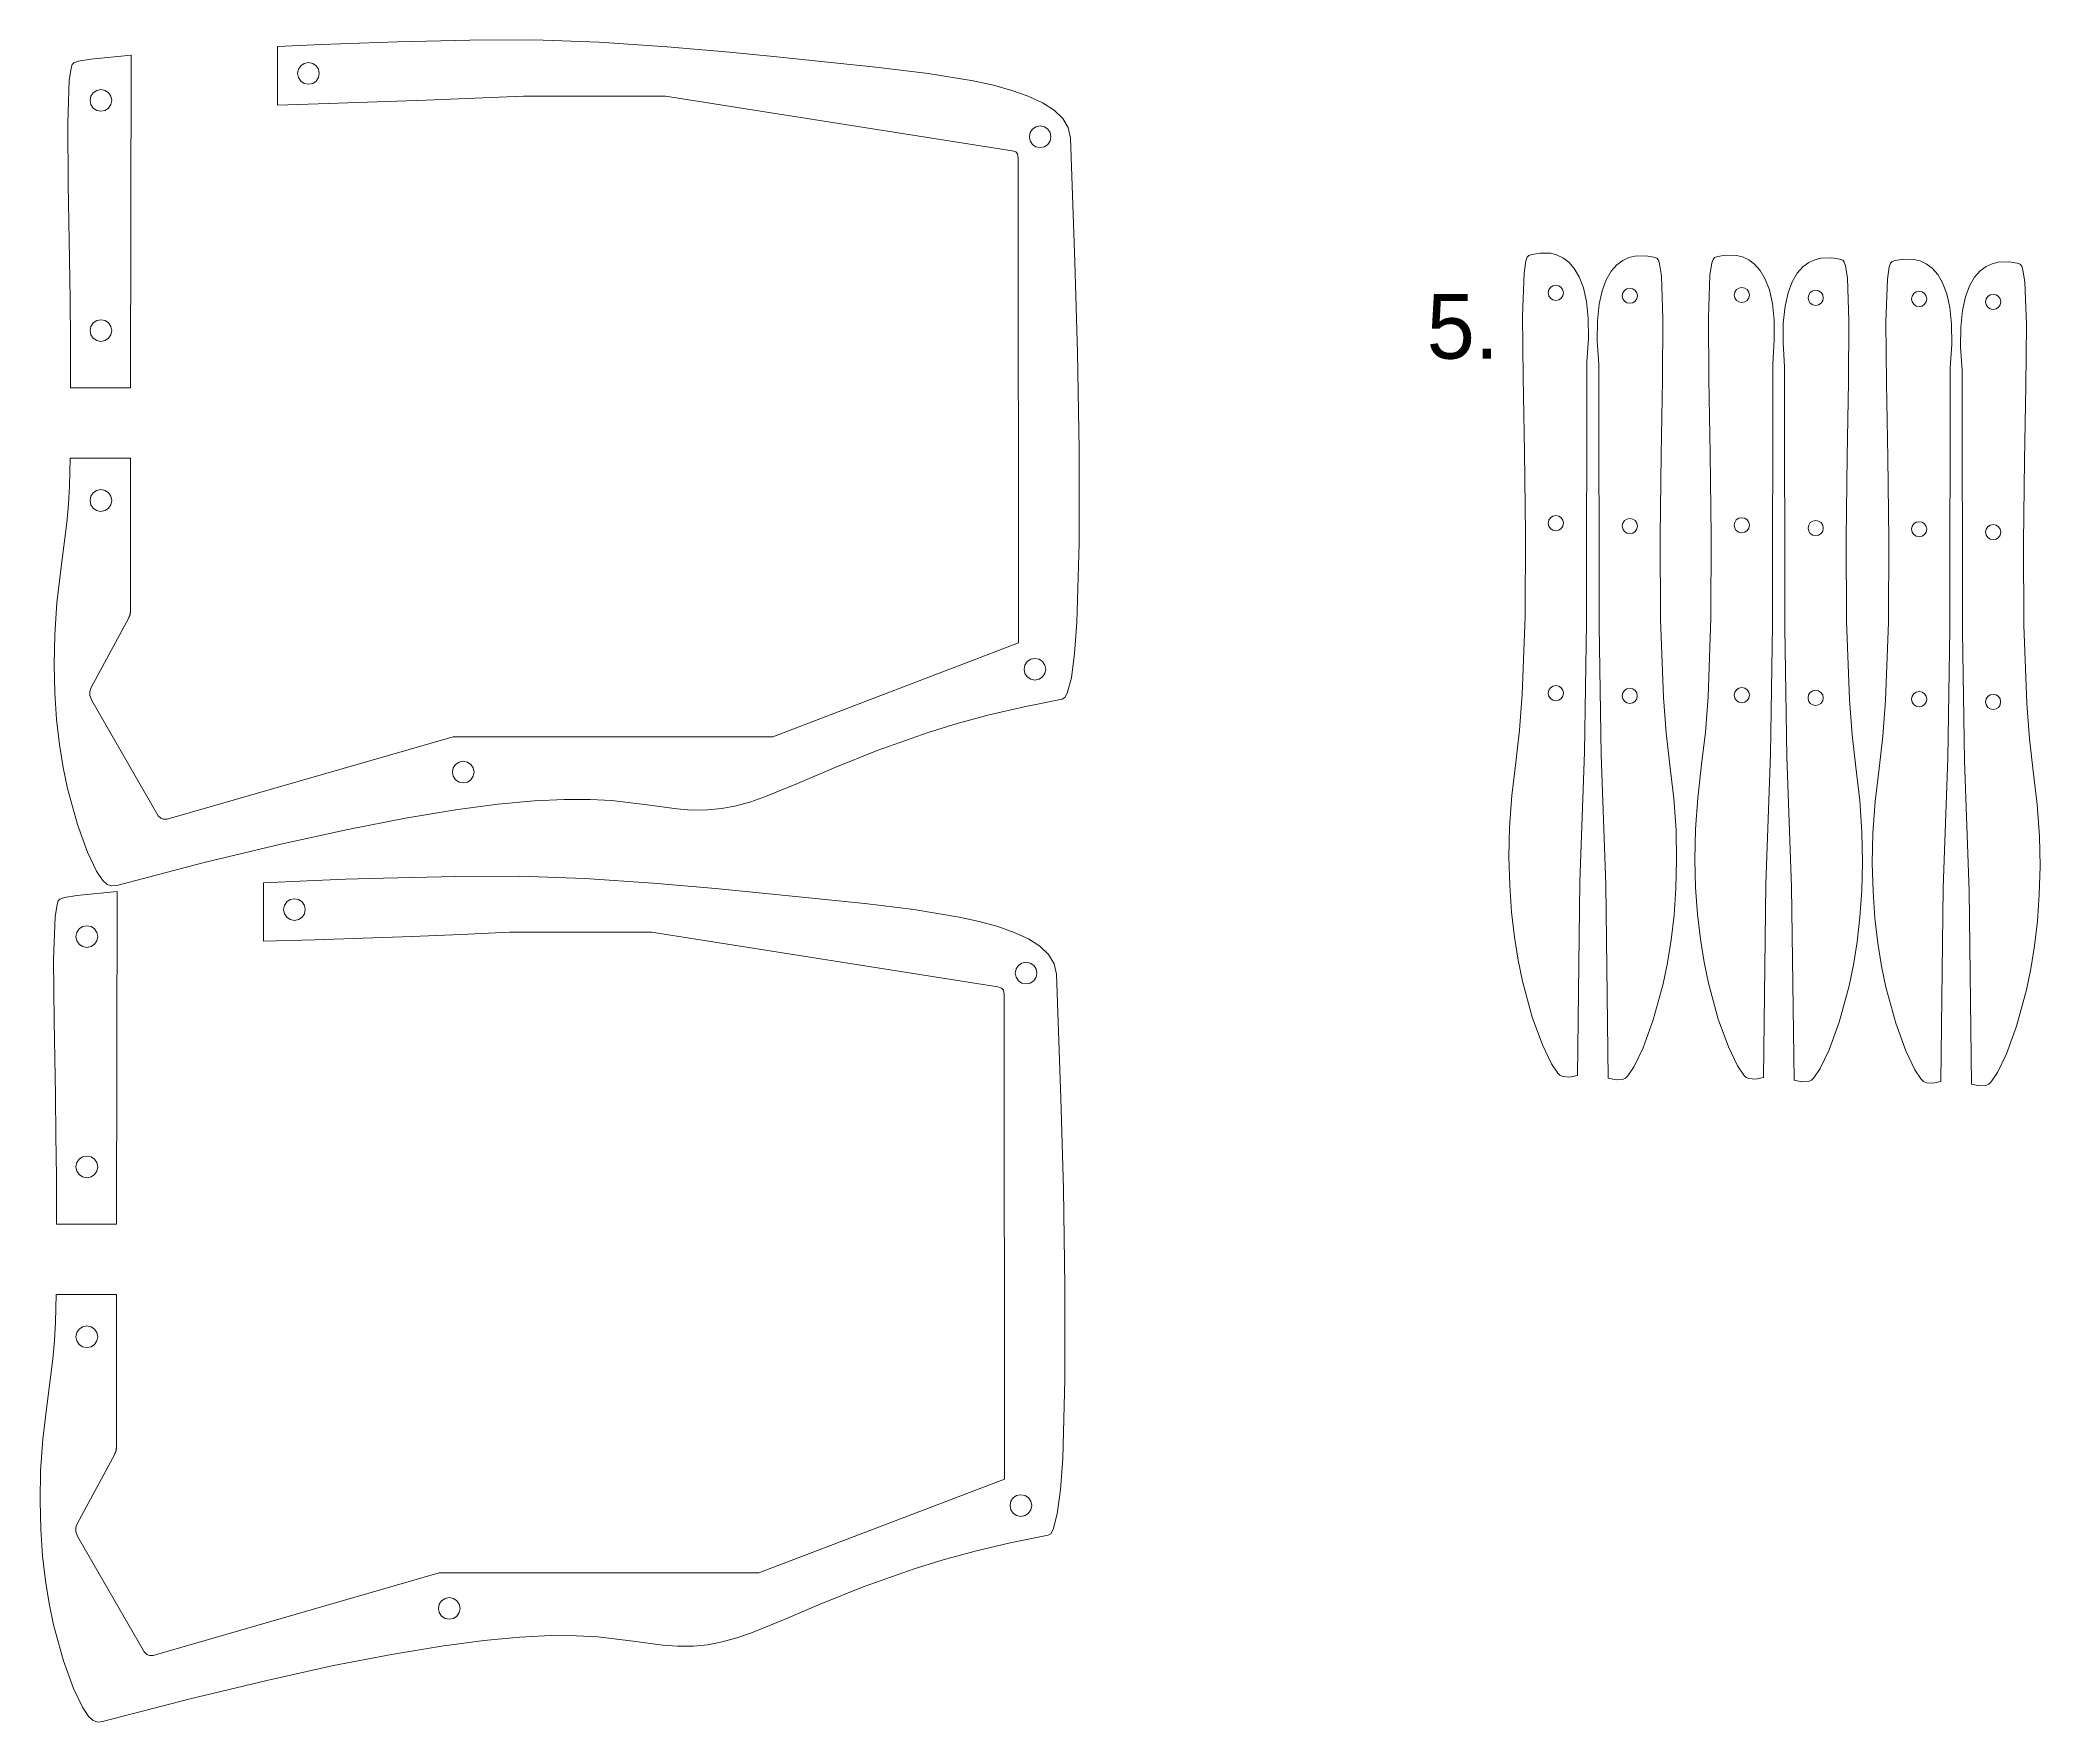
# Model space of a CAD drawing. Extents: x -219 to 329, y -29 to 491.
# Drawn here: x -25.1 to 283.9, y -28.9 to 231 of the extents above; entities that cross this region are included whole.
import ezdxf

# ---------------------------------------------------------------- set-up
doc = ezdxf.new("R2010")
doc.units = 0
doc.header["$MEASUREMENT"] = 0
doc.layers.get('0').update_dxf_attribs({"lineweight": 25, "true_color": 0xffffff})
doc.layers.add('Layer 1', color=7, linetype='BYLAYER', lineweight=5, true_color=0xffffff)
doc.styles.add('textstyle1', font='')
doc.styles.get('textstyle1').set_extended_font_data('Lexend Medium')

msp = doc.modelspace()

# ---------------------------------------------------------------- linework, layer by layer
at = {"layer": 'Layer 1'}
for p, q in [((-17.21, 228.04), (-11.01, 228.68)), ((-11.01, 228.68), (-11.1, 177.25)), ((11.61, 220.96), (11.63, 230.01)), ((11.63, 230.01), (18.39, 230.33)), ((18.39, 230.33), (24.29, 230.55)), ((18.39, 230.33), (18.39, 230.33)), ((24.29, 230.55), (30.14, 230.74)), ((30.14, 230.74), (41.35, 230.98)), ((41.35, 230.98), (51.2, 231.02)), ((51.2, 231.02), (61.29, 230.67)), ((61.29, 230.67), (71.83, 229.95)), ((71.83, 229.95), (81.44, 229.12)), ((81.44, 229.12), (88.74, 228.39)), ((-20.57, 224.74), (-20.28, 226.65)), ((-20.28, 226.65), (-20.09, 227.21)), ((-20.09, 227.21), (-19.85, 227.48)), ((-19.85, 227.48), (-19.11, 227.74)), ((-19.11, 227.74), (-17.21, 228.04)), ((14.72, 225.86), (14.85, 226.51)), ((14.85, 225.21), (14.72, 225.86)), ((14.72, 225.86), (14.72, 225.86)), ((14.85, 226.51), (15.21, 227.04)), ((15.21, 227.04), (15.75, 227.4)), ((15.75, 227.4), (16.4, 227.53)), ((16.4, 227.53), (17.05, 227.4)), ((17.05, 227.4), (17.58, 227.04)), ((17.58, 227.04), (17.94, 226.51)), ((17.94, 226.51), (18.07, 225.86)), ((18.07, 225.86), (17.94, 225.21)), ((88.74, 228.39), (104.53, 226.79)), ((104.53, 226.79), (112.12, 225.86)), ((112.12, 225.86), (119.08, 224.71)), ((-20.8, 218.17), (-20.57, 224.74)), ((-17.21, 222.33), (-16.85, 222.87)), ((-16.85, 222.87), (-16.32, 223.23)), ((-16.32, 223.23), (-15.67, 223.36)), ((-15.67, 223.36), (-15.02, 223.23)), ((-15.02, 223.23), (-14.49, 222.87)), ((-14.49, 222.87), (-14.13, 222.33)), ((15.21, 224.68), (14.85, 225.21)), ((15.75, 224.32), (15.21, 224.68)), ((16.4, 224.19), (15.75, 224.32)), ((17.05, 224.32), (16.4, 224.19)), ((17.58, 224.68), (17.05, 224.32)), ((17.94, 225.21), (17.58, 224.68)), ((119.08, 224.71), (122.22, 224.02)), ((122.22, 224.02), (125.08, 223.23)), ((125.08, 223.23), (127.62, 222.34)), ((-17.34, 221.68), (-17.21, 222.33)), ((-17.21, 221.03), (-17.34, 221.68)), ((-17.34, 221.68), (-17.34, 221.68)), ((-16.85, 220.5), (-17.21, 221.03)), ((-16.32, 220.14), (-16.85, 220.5)), ((-15.67, 220.01), (-16.32, 220.14)), ((-15.02, 220.14), (-15.67, 220.01)), ((-14.49, 220.5), (-15.02, 220.14)), ((-14.13, 221.03), (-14.49, 220.5)), ((-14.13, 222.33), (-14, 221.68)), ((-14, 221.68), (-14.13, 221.03)), ((19.49, 221.21), (11.61, 220.96)), ((27.03, 221.45), (19.49, 221.21)), ((34.57, 221.71), (27.03, 221.45)), ((42.11, 222.01), (34.57, 221.71)), ((49.63, 222.35), (42.11, 222.01)), ((71.58, 222.35), (49.63, 222.35)), ((125.11, 213.91), (71.58, 222.35)), ((127.62, 222.34), (129.81, 221.33)), ((129.81, 221.33), (131.59, 220.19)), ((131.59, 220.19), (132.94, 218.91)), ((-20.73, 208.67), (-20.8, 218.17)), ((127.78, 216.06), (127.91, 216.71)), ((127.91, 216.71), (128.27, 217.24)), ((128.27, 217.24), (128.8, 217.6)), ((128.8, 217.6), (129.45, 217.73)), ((129.45, 217.73), (130.1, 217.6)), ((130.1, 217.6), (130.63, 217.24)), ((130.63, 217.24), (130.99, 216.71)), ((130.99, 216.71), (131.12, 216.06)), ((132.94, 218.91), (133.8, 217.47)), ((133.8, 217.47), (134.14, 215.87)), ((125.68, 213.71), (125.11, 213.91)), ((125.96, 213.43), (125.68, 213.71)), ((126.07, 212.77), (125.96, 213.43)), ((127.91, 215.41), (127.78, 216.06)), ((127.78, 216.06), (127.78, 216.06)), ((128.27, 214.87), (127.91, 215.41)), ((128.8, 214.51), (128.27, 214.87)), ((129.45, 214.38), (128.8, 214.51)), ((130.1, 214.51), (129.45, 214.38)), ((130.63, 214.87), (130.1, 214.51)), ((130.99, 215.41), (130.63, 214.87)), ((131.12, 216.06), (130.99, 215.41)), ((134.14, 215.87), (134.83, 196.73)), ((126.1, 137.85), (126.07, 212.77)), ((-20.53, 197.16), (-20.73, 208.67)), ((205.41, 197.87), (204.94, 197.72)), ((206.63, 198.1), (205.41, 197.87)), ((208.32, 198.05), (206.63, 198.1)), ((209.25, 197.81), (208.32, 198.05)), ((210.2, 197.37), (209.25, 197.81)), ((235.35, 197.78), (234.13, 197.56)), ((237.04, 197.74), (235.35, 197.78)), ((-20.44, 190.93), (-20.53, 197.16)), ((134.83, 196.73), (135.21, 182.67)), ((204.22, 194.97), (203.98, 188.4)), ((204.51, 196.88), (204.22, 194.97)), ((204.7, 197.44), (204.51, 196.88)), ((204.94, 197.72), (204.7, 197.44)), ((211.12, 196.69), (210.2, 197.37)), ((211.98, 195.71), (211.12, 196.69)), ((212.75, 194.4), (211.98, 195.71)), ((216.92, 193.97), (217.69, 195.28)), ((217.69, 195.28), (218.55, 196.26)), ((218.55, 196.26), (219.47, 196.94)), ((219.47, 196.94), (220.41, 197.39)), ((220.41, 197.39), (221.35, 197.62)), ((221.35, 197.62), (223.04, 197.67)), ((223.04, 197.67), (224.26, 197.44)), ((224.26, 197.44), (224.73, 197.29)), ((224.73, 197.29), (224.97, 197.01)), ((224.97, 197.01), (225.16, 196.45)), ((225.16, 196.45), (225.45, 194.55)), ((233.23, 196.56), (232.94, 194.66)), ((233.43, 197.12), (233.23, 196.56)), ((233.66, 197.4), (233.43, 197.12)), ((234.13, 197.56), (233.66, 197.4)), ((237.98, 197.5), (237.04, 197.74)), ((238.92, 197.06), (237.98, 197.5)), ((239.84, 196.37), (238.92, 197.06)), ((240.71, 195.39), (239.84, 196.37)), ((241.47, 194.08), (240.71, 195.39)), ((245.64, 193.66), (246.41, 194.97)), ((246.41, 194.97), (247.27, 195.94)), ((247.27, 195.94), (248.19, 196.63)), ((248.19, 196.63), (249.14, 197.07)), ((249.14, 197.07), (250.07, 197.31)), ((250.07, 197.31), (251.76, 197.36)), ((251.76, 197.36), (252.99, 197.13)), ((252.99, 197.13), (253.46, 196.97)), ((253.46, 196.97), (253.69, 196.7)), ((253.69, 196.7), (253.89, 196.14)), ((253.89, 196.14), (254.17, 194.23)), ((260.65, 195.95), (260.36, 194.04)), ((260.84, 196.51), (260.65, 195.95)), ((261.08, 196.78), (260.84, 196.51)), ((261.55, 196.94), (261.08, 196.78)), ((262.77, 197.17), (261.55, 196.94)), ((264.46, 197.12), (262.77, 197.17)), ((265.39, 196.88), (264.46, 197.12)), ((266.34, 196.44), (265.39, 196.88)), ((267.26, 195.75), (266.34, 196.44)), ((268.12, 194.78), (267.26, 195.75)), ((268.89, 193.47), (268.12, 194.78)), ((273.83, 194.35), (274.69, 195.33)), ((274.69, 195.33), (275.61, 196.01)), ((275.61, 196.01), (276.55, 196.45)), ((276.55, 196.45), (277.49, 196.69)), ((277.49, 196.69), (279.18, 196.74)), ((279.18, 196.74), (280.4, 196.51)), ((280.4, 196.51), (280.87, 196.36)), ((280.87, 196.36), (281.11, 196.08)), ((281.11, 196.08), (281.3, 195.52)), ((281.3, 195.52), (281.59, 193.61)), ((207.95, 191.93), (208.04, 192.39)), ((208.04, 191.47), (207.95, 191.93)), ((208.04, 192.39), (208.3, 192.76)), ((208.3, 192.76), (208.67, 193.01)), ((208.67, 193.01), (209.13, 193.1)), ((209.13, 193.1), (209.58, 193.01)), ((209.58, 193.01), (209.96, 192.76)), ((209.96, 192.76), (210.21, 192.38)), ((210.21, 192.38), (210.3, 191.93)), ((210.3, 191.93), (210.21, 191.47)), ((210.3, 191.93), (210.3, 191.93)), ((213.38, 192.71), (212.75, 194.4)), ((213.86, 190.6), (213.38, 192.71)), ((215.81, 190.17), (216.28, 192.28)), ((216.28, 192.28), (216.92, 193.97)), ((219.46, 191.96), (219.37, 191.5)), ((219.71, 192.33), (219.46, 191.96)), ((220.09, 192.58), (219.71, 192.33)), ((220.54, 192.67), (220.09, 192.58)), ((221, 192.58), (220.54, 192.67)), ((221.37, 192.33), (221, 192.58)), ((221.62, 191.96), (221.37, 192.33)), ((221.72, 191.5), (221.62, 191.96)), ((225.45, 194.55), (225.68, 187.97)), ((232.94, 194.66), (232.71, 188.08)), ((236.68, 191.61), (236.77, 192.07)), ((236.77, 191.16), (236.68, 191.61)), ((236.77, 192.07), (237.02, 192.44)), ((237.02, 192.44), (237.39, 192.69)), ((237.39, 192.69), (237.85, 192.79)), ((237.85, 192.79), (238.31, 192.69)), ((238.31, 192.69), (238.68, 192.44)), ((238.68, 192.44), (238.93, 192.07)), ((238.93, 192.07), (239.02, 191.61)), ((239.02, 191.61), (238.93, 191.16)), ((239.02, 191.61), (239.02, 191.61)), ((242.11, 192.4), (241.47, 194.08)), ((242.58, 190.29), (242.11, 192.4)), ((244.54, 189.86), (245.01, 191.97)), ((245.01, 191.97), (245.64, 193.66)), ((248.19, 191.64), (248.09, 191.18)), ((248.44, 192.01), (248.19, 191.64)), ((248.81, 192.27), (248.44, 192.01)), ((249.27, 192.36), (248.81, 192.27)), ((249.72, 192.27), (249.27, 192.36)), ((250.1, 192.01), (249.72, 192.27)), ((250.35, 191.64), (250.1, 192.01)), ((250.44, 191.18), (250.35, 191.64)), ((254.17, 194.23), (254.41, 187.66)), ((260.36, 194.04), (260.12, 187.47)), ((264.18, 191.45), (264.44, 191.83)), ((264.44, 191.83), (264.81, 192.08)), ((264.81, 192.08), (265.27, 192.17)), ((265.27, 192.17), (265.72, 192.08)), ((265.72, 192.08), (266.1, 191.83)), ((266.1, 191.83), (266.35, 191.45)), ((269.52, 191.78), (268.89, 193.47)), ((270, 189.67), (269.52, 191.78)), ((272.42, 191.35), (273.06, 193.04)), ((273.06, 193.04), (273.83, 194.35)), ((276.23, 191.65), (275.85, 191.4)), ((276.68, 191.74), (276.23, 191.65)), ((277.14, 191.65), (276.68, 191.74)), ((277.51, 191.4), (277.14, 191.65)), ((281.59, 193.61), (281.82, 187.04)), ((-20.37, 184.54), (-20.44, 190.93)), ((208.3, 191.1), (208.04, 191.47)), ((208.67, 190.85), (208.3, 191.1)), ((209.13, 190.75), (208.67, 190.85)), ((209.58, 190.85), (209.13, 190.75)), ((209.96, 191.1), (209.58, 190.85)), ((210.21, 191.47), (209.96, 191.1)), ((214.13, 188.03), (213.86, 190.6)), ((215.54, 187.6), (215.81, 190.17)), ((219.37, 191.5), (219.46, 191.04)), ((219.37, 191.5), (219.37, 191.5)), ((219.46, 191.04), (219.71, 190.67)), ((219.71, 190.67), (220.09, 190.42)), ((220.09, 190.42), (220.54, 190.33)), ((220.54, 190.33), (221, 190.42)), ((221, 190.42), (221.37, 190.67)), ((221.37, 190.67), (221.62, 191.04)), ((221.62, 191.04), (221.72, 191.5)), ((237.02, 190.78), (236.77, 191.16)), ((237.39, 190.53), (237.02, 190.78)), ((237.85, 190.44), (237.39, 190.53)), ((238.31, 190.53), (237.85, 190.44)), ((238.68, 190.78), (238.31, 190.53)), ((238.93, 191.16), (238.68, 190.78)), ((242.85, 187.71), (242.58, 190.29)), ((244.27, 187.28), (244.54, 189.86)), ((248.09, 191.18), (248.19, 190.73)), ((248.09, 191.18), (248.09, 191.18)), ((248.19, 190.73), (248.44, 190.35)), ((248.44, 190.35), (248.81, 190.1)), ((248.81, 190.1), (249.27, 190.01)), ((249.27, 190.01), (249.72, 190.1)), ((249.72, 190.1), (250.1, 190.35)), ((250.1, 190.35), (250.35, 190.73)), ((250.35, 190.73), (250.44, 191.18)), ((264.09, 191), (264.18, 191.45)), ((264.18, 190.54), (264.09, 191)), ((264.44, 190.17), (264.18, 190.54)), ((264.81, 189.91), (264.44, 190.17)), ((265.27, 189.82), (264.81, 189.91)), ((265.72, 189.91), (265.27, 189.82)), ((266.1, 190.17), (265.72, 189.91)), ((266.35, 190.54), (266.1, 190.17)), ((266.35, 191.45), (266.44, 191)), ((266.44, 191), (266.35, 190.54)), ((266.44, 191), (266.44, 191)), ((270.27, 187.09), (270, 189.67)), ((271.68, 186.66), (271.95, 189.24)), ((271.95, 189.24), (272.42, 191.35)), ((275.6, 191.02), (275.51, 190.57)), ((275.51, 190.57), (275.6, 190.11)), ((275.51, 190.57), (275.51, 190.57)), ((275.85, 191.4), (275.6, 191.02)), ((275.6, 190.11), (275.85, 189.74)), ((275.85, 189.74), (276.23, 189.49)), ((276.23, 189.49), (276.68, 189.39)), ((276.68, 189.39), (277.14, 189.49)), ((277.14, 189.49), (277.51, 189.74)), ((277.76, 191.02), (277.51, 191.4)), ((277.51, 189.74), (277.76, 190.11)), ((277.86, 190.57), (277.76, 191.02)), ((277.76, 190.11), (277.86, 190.57)), ((-17.34, 186.11), (-17.21, 186.76)), ((-17.21, 185.46), (-17.34, 186.11)), ((-17.34, 186.11), (-17.34, 186.11)), ((-17.21, 186.76), (-16.85, 187.29)), ((-16.85, 184.92), (-17.21, 185.46)), ((-16.85, 187.29), (-16.32, 187.65)), ((-16.32, 187.65), (-15.67, 187.78)), ((-15.67, 187.78), (-15.02, 187.65)), ((-15.02, 187.65), (-14.49, 187.29)), ((-14.49, 187.29), (-14.13, 186.76)), ((-14.13, 185.46), (-14.49, 184.92)), ((-14.13, 186.76), (-14, 186.11)), ((-14, 186.11), (-14.13, 185.46)), ((203.98, 188.4), (204.05, 178.9)), ((214.16, 184.94), (214.13, 188.03)), ((215.51, 184.51), (215.54, 187.6)), ((225.68, 187.97), (225.62, 178.48)), ((232.71, 188.08), (232.78, 178.59)), ((242.88, 184.62), (242.85, 187.71)), ((244.23, 184.2), (244.27, 187.28)), ((254.41, 187.66), (254.34, 178.16)), ((260.12, 187.47), (260.19, 177.97)), ((270.3, 184.01), (270.27, 187.09)), ((271.65, 183.58), (271.68, 186.66)), ((281.82, 187.04), (281.75, 177.54)), ((-20.37, 177.25), (-20.37, 184.54)), ((-16.32, 184.56), (-16.85, 184.92)), ((-15.67, 184.43), (-16.32, 184.56)), ((-15.02, 184.56), (-15.67, 184.43)), ((-14.49, 184.92), (-15.02, 184.56)), ((135.21, 182.67), (135.45, 167.66)), ((213.92, 181.3), (214.16, 184.94)), ((215.75, 180.87), (215.51, 184.51)), ((242.65, 180.98), (242.88, 184.62)), ((244.47, 180.55), (244.23, 184.2)), ((270.06, 180.37), (270.3, 184.01)), ((271.89, 179.94), (271.65, 183.58)), ((213.86, 140.93), (213.92, 181.3)), ((213.92, 181.3), (213.92, 181.3)), ((215.81, 140.5), (215.75, 180.87)), ((215.75, 180.87), (215.75, 180.87)), ((242.58, 140.62), (242.65, 180.98)), ((242.65, 180.98), (242.65, 180.98)), ((244.53, 140.19), (244.47, 180.55)), ((244.47, 180.55), (244.47, 180.55)), ((270, 140), (270.06, 180.37)), ((270.06, 180.37), (270.06, 180.37)), ((271.95, 139.57), (271.89, 179.94)), ((271.89, 179.94), (271.89, 179.94)), ((-11.1, 177.25), (-20.37, 177.25)), ((204.05, 178.9), (204.26, 167.39)), ((225.62, 178.48), (225.41, 166.96)), ((232.78, 178.59), (232.98, 167.08)), ((254.34, 178.16), (254.14, 166.65)), ((260.19, 177.97), (260.4, 166.46)), ((281.75, 177.54), (281.55, 166.03)), ((135.45, 167.66), (135.45, 153.26)), ((204.26, 167.39), (204.42, 154.78)), ((225.41, 166.96), (225.25, 154.35)), ((232.98, 167.08), (233.14, 154.46)), ((-20.54, 162.09), (-20.42, 166.39)), ((-20.42, 166.39), (-11.1, 166.39)), ((-11.1, 166.39), (-11.1, 164.34)), ((-11.1, 164.34), (-11.1, 161.96)), ((254.14, 166.65), (253.98, 154.03)), ((260.4, 166.46), (260.56, 153.84)), ((281.55, 166.03), (281.39, 153.42)), ((-20.66, 159.29), (-20.54, 162.09)), ((-17.22, 160.51), (-16.86, 161.04)), ((-16.86, 161.04), (-16.33, 161.4)), ((-16.33, 161.4), (-15.67, 161.53)), ((-15.67, 161.53), (-15.02, 161.4)), ((-15.02, 161.4), (-14.49, 161.04)), ((-14.49, 161.04), (-14.13, 160.51)), ((-11.1, 161.96), (-11.1, 159.58)), ((-20.91, 156.43), (-20.66, 159.29)), ((-17.35, 159.86), (-17.22, 160.51)), ((-17.22, 159.2), (-17.35, 159.86)), ((-17.35, 159.86), (-17.35, 159.86)), ((-16.86, 158.67), (-17.22, 159.2)), ((-16.33, 158.31), (-16.86, 158.67)), ((-15.67, 158.18), (-16.33, 158.31)), ((-15.02, 158.31), (-15.67, 158.18)), ((-14.49, 158.67), (-15.02, 158.31)), ((-14.13, 159.2), (-14.49, 158.67)), ((-14.13, 160.51), (-14, 159.86)), ((-14, 159.86), (-14.13, 159.2)), ((-11.1, 159.58), (-11.1, 157.21)), ((-21.86, 149.15), (-20.91, 156.43)), ((-11.1, 157.21), (-11.1, 154.83)), ((-11.1, 154.83), (-11.1, 152.46)), ((204.42, 154.78), (204.36, 141.96)), ((207.95, 156.34), (208.04, 156.8)), ((208.04, 155.88), (207.95, 156.34)), ((208.04, 156.8), (208.29, 157.17)), ((208.29, 155.51), (208.04, 155.88)), ((208.29, 157.17), (208.66, 157.42)), ((208.66, 155.26), (208.29, 155.51)), ((208.66, 157.42), (209.12, 157.52)), ((209.12, 155.17), (208.66, 155.26)), ((209.12, 157.52), (209.58, 157.42)), ((209.58, 155.26), (209.12, 155.17)), ((209.58, 157.42), (209.95, 157.17)), ((209.95, 155.51), (209.58, 155.26)), ((209.95, 157.17), (210.2, 156.8)), ((210.2, 155.88), (209.95, 155.51)), ((210.2, 156.8), (210.29, 156.34)), ((210.29, 156.34), (210.2, 155.88)), ((210.29, 156.34), (210.29, 156.34)), ((219.47, 156.37), (219.38, 155.91)), ((219.38, 155.91), (219.47, 155.46)), ((219.38, 155.91), (219.38, 155.91)), ((219.72, 156.74), (219.47, 156.37)), ((219.47, 155.46), (219.72, 155.08)), ((220.09, 156.99), (219.72, 156.74)), ((219.72, 155.08), (220.09, 154.83)), ((220.55, 157.09), (220.09, 156.99)), ((220.09, 154.83), (220.55, 154.74)), ((221.01, 156.99), (220.55, 157.09)), ((220.55, 154.74), (221.01, 154.83)), ((221.38, 156.74), (221.01, 156.99)), ((221.01, 154.83), (221.38, 155.08)), ((221.63, 156.37), (221.38, 156.74)), ((221.38, 155.08), (221.63, 155.46)), ((221.72, 155.91), (221.63, 156.37)), ((221.63, 155.46), (221.72, 155.91)), ((236.67, 156.03), (236.76, 156.48)), ((236.76, 155.57), (236.67, 156.03)), ((236.76, 156.48), (237.01, 156.86)), ((237.01, 155.2), (236.76, 155.57)), ((237.01, 156.86), (237.39, 157.11)), ((237.39, 154.94), (237.01, 155.2)), ((237.39, 157.11), (237.84, 157.2)), ((237.84, 154.85), (237.39, 154.94)), ((237.84, 157.2), (238.3, 157.11)), ((238.3, 154.94), (237.84, 154.85)), ((238.3, 157.11), (238.67, 156.86)), ((238.67, 155.2), (238.3, 154.94)), ((238.67, 156.86), (238.93, 156.48)), ((238.93, 155.57), (238.67, 155.2)), ((238.93, 156.48), (239.02, 156.03)), ((239.02, 156.03), (238.93, 155.57)), ((239.02, 156.03), (239.02, 156.03)), ((248.19, 156.05), (248.1, 155.6)), ((248.1, 155.6), (248.19, 155.14)), ((248.1, 155.6), (248.1, 155.6)), ((248.44, 156.43), (248.19, 156.05)), ((248.19, 155.14), (248.44, 154.77)), ((248.82, 156.68), (248.44, 156.43)), ((248.44, 154.77), (248.82, 154.52)), ((249.27, 156.77), (248.82, 156.68)), ((248.82, 154.52), (249.27, 154.42)), ((249.73, 156.68), (249.27, 156.77)), ((249.27, 154.42), (249.73, 154.52)), ((250.1, 156.43), (249.73, 156.68)), ((249.73, 154.52), (250.1, 154.77)), ((250.35, 156.05), (250.1, 156.43)), ((250.1, 154.77), (250.35, 155.14)), ((250.45, 155.6), (250.35, 156.05)), ((250.35, 155.14), (250.45, 155.6)), ((264.09, 155.41), (264.18, 155.87)), ((264.18, 154.95), (264.09, 155.41)), ((264.18, 155.87), (264.43, 156.24)), ((264.43, 154.58), (264.18, 154.95)), ((264.43, 156.24), (264.8, 156.49)), ((264.8, 154.33), (264.43, 154.58)), ((264.8, 156.49), (265.26, 156.58)), ((265.26, 156.58), (265.72, 156.49)), ((265.72, 156.49), (266.09, 156.24)), ((266.09, 154.58), (265.72, 154.33)), ((266.09, 156.24), (266.34, 155.86)), ((266.34, 154.95), (266.09, 154.58)), ((266.34, 155.86), (266.43, 155.41)), ((266.43, 155.41), (266.34, 154.95)), ((266.43, 155.41), (266.43, 155.41)), ((275.61, 155.44), (275.52, 154.98)), ((275.52, 154.98), (275.61, 154.52)), ((275.52, 154.98), (275.52, 154.98)), ((275.86, 155.81), (275.61, 155.44)), ((275.61, 154.52), (275.86, 154.15)), ((276.23, 156.06), (275.86, 155.81)), ((276.69, 156.15), (276.23, 156.06)), ((277.15, 156.06), (276.69, 156.15)), ((277.52, 155.81), (277.15, 156.06)), ((277.77, 155.44), (277.52, 155.81)), ((277.52, 154.15), (277.77, 154.52)), ((277.86, 154.98), (277.77, 155.44)), ((277.77, 154.52), (277.86, 154.98)), ((-11.1, 152.46), (-11.1, 150.08)), ((135.45, 153.26), (135.1, 141.02)), ((225.25, 154.35), (225.3, 141.53)), ((233.14, 154.46), (233.09, 141.65)), ((253.98, 154.03), (254.03, 141.22)), ((260.56, 153.84), (260.5, 141.03)), ((265.26, 154.23), (264.8, 154.33)), ((265.72, 154.33), (265.26, 154.23)), ((275.86, 154.15), (276.23, 153.9)), ((276.23, 153.9), (276.69, 153.81)), ((276.69, 153.81), (277.15, 153.9)), ((277.15, 153.9), (277.52, 154.15)), ((281.39, 153.42), (281.44, 140.6)), ((-22.47, 144.02), (-21.86, 149.15)), ((-11.1, 150.08), (-11.1, 147.71)), ((-11.1, 147.71), (-11.1, 145.33)), ((-11.1, 145.33), (-11.1, 142.95)), ((-22.81, 139.13), (-22.47, 144.02)), ((-11.2, 142.15), (-11.21, 142.11)), ((-11.19, 142.18), (-11.2, 142.15)), ((-11.18, 142.21), (-11.19, 142.18)), ((-11.17, 142.25), (-11.18, 142.21)), ((-11.16, 142.28), (-11.17, 142.25)), ((-11.15, 142.32), (-11.16, 142.28)), ((-11.14, 142.4), (-11.15, 142.36)), ((-11.15, 142.36), (-11.15, 142.32)), ((-11.13, 142.45), (-11.14, 142.4)), ((-11.12, 142.54), (-11.13, 142.49)), ((-11.13, 142.49), (-11.13, 142.45)), ((-11.11, 142.59), (-11.12, 142.54)), ((-11.1, 142.76), (-11.11, 142.7)), ((-11.11, 142.7), (-11.11, 142.64)), ((-11.11, 142.64), (-11.11, 142.59)), ((-11.1, 142.95), (-11.1, 142.89)), ((-11.1, 142.89), (-11.1, 142.82)), ((-11.1, 142.82), (-11.1, 142.76)), ((-22.91, 134.49), (-22.81, 139.13)), ((-11.37, 141.7), (-17.17, 130.96)), ((-11.36, 141.74), (-11.37, 141.7)), ((-11.35, 141.77), (-11.36, 141.74)), ((-11.34, 141.8), (-11.35, 141.77)), ((-11.32, 141.83), (-11.34, 141.8)), ((-11.31, 141.86), (-11.32, 141.83)), ((-11.3, 141.88), (-11.31, 141.86)), ((-11.29, 141.91), (-11.3, 141.88)), ((-11.28, 141.94), (-11.29, 141.91)), ((-11.26, 141.97), (-11.28, 141.94)), ((-11.25, 142), (-11.26, 141.97)), ((-11.24, 142.03), (-11.25, 142)), ((-11.23, 142.05), (-11.24, 142.03)), ((-11.22, 142.08), (-11.23, 142.05)), ((-11.21, 142.11), (-11.22, 142.08)), ((135.1, 141.02), (134.75, 136.19)), ((204.36, 141.96), (203.93, 129.86)), ((213.56, 120.96), (213.86, 140.93)), ((216.11, 120.53), (215.81, 140.5)), ((225.3, 141.53), (225.74, 129.43)), ((233.09, 141.65), (232.65, 129.54)), ((242.29, 120.64), (242.58, 140.62)), ((244.83, 120.22), (244.53, 140.19)), ((254.03, 141.22), (254.47, 129.12)), ((260.5, 141.03), (260.06, 128.93)), ((269.7, 120.03), (270, 140)), ((272.25, 119.6), (271.95, 139.57)), ((281.44, 140.6), (281.88, 128.5)), ((88.13, 123.35), (126.1, 137.85)), ((134.75, 136.19), (134.27, 132.47)), ((-22.8, 130.11), (-22.91, 134.49)), ((126.96, 133.77), (127.1, 134.43)), ((127.1, 133.12), (126.96, 133.77)), ((126.96, 133.77), (126.96, 133.77)), ((127.1, 134.43), (127.45, 134.96)), ((127.45, 132.59), (127.1, 133.12)), ((127.45, 134.96), (127.99, 135.32)), ((127.99, 135.32), (128.64, 135.45)), ((128.64, 135.45), (129.29, 135.32)), ((129.29, 135.32), (129.82, 134.96)), ((129.82, 134.96), (130.18, 134.43)), ((130.18, 133.12), (129.82, 132.59)), ((130.18, 134.43), (130.31, 133.77)), ((130.31, 133.77), (130.18, 133.12)), ((-22.51, 125.99), (-22.8, 130.11)), ((-17.17, 130.96), (-17.37, 130.36)), ((-17.37, 130.36), (-17.36, 129.72)), ((127.99, 132.23), (127.45, 132.59)), ((128.64, 132.1), (127.99, 132.23)), ((129.29, 132.23), (128.64, 132.1)), ((129.82, 132.59), (129.29, 132.23)), ((133.64, 130.07), (133.27, 129.42)), ((134.27, 132.47), (133.64, 130.07)), ((203.93, 129.86), (203.51, 124.36)), ((207.95, 130.09), (208.05, 130.54)), ((208.05, 129.63), (207.95, 130.09)), ((208.05, 130.54), (208.3, 130.92)), ((208.3, 130.92), (208.67, 131.17)), ((208.67, 131.17), (209.13, 131.26)), ((209.13, 131.26), (209.58, 131.17)), ((209.58, 131.17), (209.96, 130.92)), ((209.96, 130.92), (210.21, 130.54)), ((210.21, 130.54), (210.3, 130.09)), ((210.3, 130.09), (210.21, 129.63)), ((210.3, 130.09), (210.3, 130.09)), ((219.46, 130.11), (219.37, 129.66)), ((219.71, 130.49), (219.46, 130.11)), ((220.08, 130.74), (219.71, 130.49)), ((220.54, 130.83), (220.08, 130.74)), ((221, 130.74), (220.54, 130.83)), ((221.37, 130.49), (221, 130.74)), ((221.62, 130.11), (221.37, 130.49)), ((221.71, 129.66), (221.62, 130.11)), ((236.68, 129.77), (236.77, 130.23)), ((236.77, 130.23), (237.02, 130.6)), ((237.02, 130.6), (237.4, 130.85)), ((237.4, 130.85), (237.85, 130.94)), ((237.85, 130.94), (238.31, 130.85)), ((238.31, 130.85), (238.68, 130.6)), ((238.68, 130.6), (238.93, 130.23)), ((238.93, 130.23), (239.03, 129.77)), ((248.18, 129.8), (248.09, 129.34)), ((248.43, 130.17), (248.18, 129.8)), ((248.81, 130.42), (248.43, 130.17)), ((249.26, 130.52), (248.81, 130.42)), ((249.72, 130.42), (249.26, 130.52)), ((250.09, 130.17), (249.72, 130.42)), ((250.35, 129.8), (250.09, 130.17)), ((250.44, 129.34), (250.35, 129.8)), ((264.19, 129.61), (264.44, 129.98)), ((264.44, 129.98), (264.81, 130.23)), ((264.81, 130.23), (265.27, 130.33)), ((265.27, 130.33), (265.72, 130.23)), ((265.72, 130.23), (266.1, 129.98)), ((266.1, 129.98), (266.35, 129.61)), ((276.22, 129.81), (275.85, 129.55)), ((276.68, 129.9), (276.22, 129.81)), ((277.14, 129.81), (276.68, 129.9)), ((277.51, 129.55), (277.14, 129.81)), ((-17.36, 129.72), (-17.07, 128.95)), ((-17.07, 128.95), (-6.82, 111.15)), ((121.58, 126.71), (116.65, 125.38)), ((126.97, 127.98), (121.58, 126.71)), ((132.85, 129.17), (126.97, 127.98)), ((133.27, 129.42), (132.85, 129.17)), ((208.3, 129.25), (208.05, 129.63)), ((208.67, 129), (208.3, 129.25)), ((209.13, 128.91), (208.67, 129)), ((209.58, 129), (209.13, 128.91)), ((209.96, 129.25), (209.58, 129)), ((210.21, 129.63), (209.96, 129.25)), ((219.37, 129.66), (219.46, 129.2)), ((219.37, 129.66), (219.37, 129.66)), ((219.46, 129.2), (219.71, 128.83)), ((219.71, 128.83), (220.08, 128.58)), ((220.08, 128.58), (220.54, 128.48)), ((220.54, 128.48), (221, 128.58)), ((221, 128.58), (221.37, 128.83)), ((221.37, 128.83), (221.62, 129.2)), ((221.62, 129.2), (221.71, 129.66)), ((225.74, 129.43), (226.16, 123.93)), ((232.65, 129.54), (232.23, 124.04)), ((236.77, 129.31), (236.68, 129.77)), ((237.02, 128.94), (236.77, 129.31)), ((237.4, 128.69), (237.02, 128.94)), ((237.85, 128.6), (237.4, 128.69)), ((238.31, 128.69), (237.85, 128.6)), ((238.68, 128.94), (238.31, 128.69)), ((238.93, 129.31), (238.68, 128.94)), ((239.03, 129.77), (238.93, 129.31)), ((239.03, 129.77), (239.03, 129.77)), ((248.09, 129.34), (248.18, 128.88)), ((248.09, 129.34), (248.09, 129.34)), ((248.18, 128.88), (248.43, 128.51)), ((248.43, 128.51), (248.81, 128.26)), ((248.81, 128.26), (249.26, 128.17)), ((249.26, 128.17), (249.72, 128.26)), ((249.72, 128.26), (250.09, 128.51)), ((250.09, 128.51), (250.35, 128.88)), ((250.35, 128.88), (250.44, 129.34)), ((254.47, 129.12), (254.89, 123.62)), ((260.06, 128.93), (259.65, 123.43)), ((264.09, 129.15), (264.19, 129.61)), ((264.19, 128.7), (264.09, 129.15)), ((264.44, 128.32), (264.19, 128.7)), ((264.81, 128.07), (264.44, 128.32)), ((265.27, 127.98), (264.81, 128.07)), ((265.72, 128.07), (265.27, 127.98)), ((266.1, 128.32), (265.72, 128.07)), ((266.35, 128.7), (266.1, 128.32)), ((266.35, 129.61), (266.44, 129.15)), ((266.44, 129.15), (266.35, 128.7)), ((266.44, 129.15), (266.44, 129.15)), ((275.6, 129.18), (275.51, 128.72)), ((275.51, 128.72), (275.6, 128.27)), ((275.51, 128.72), (275.51, 128.72)), ((275.85, 129.55), (275.6, 129.18)), ((275.6, 128.27), (275.85, 127.89)), ((275.85, 127.89), (276.22, 127.64)), ((276.22, 127.64), (276.68, 127.55)), ((276.68, 127.55), (277.14, 127.64)), ((277.14, 127.64), (277.51, 127.89)), ((277.76, 129.18), (277.51, 129.55)), ((277.51, 127.89), (277.76, 128.27)), ((277.85, 128.72), (277.76, 129.18)), ((277.76, 128.27), (277.85, 128.72)), ((281.88, 128.5), (282.3, 123)), ((-22.06, 122.15), (-22.51, 125.99)), ((112.15, 124.01), (104.26, 121.23)), ((116.65, 125.38), (112.15, 124.01)), ((203.51, 124.36), (202.92, 119.38)), ((226.16, 123.93), (226.74, 118.95)), ((232.23, 124.04), (231.65, 119.06)), ((254.89, 123.62), (255.47, 118.63)), ((-21.49, 118.6), (-22.06, 122.15)), ((-5.43, 110.62), (38.78, 123.35)), ((38.78, 123.35), (88.13, 123.35)), ((104.26, 121.23), (97.63, 118.54)), ((212.83, 100.92), (213.56, 120.96)), ((216.84, 100.49), (216.11, 120.53)), ((241.56, 100.6), (242.29, 120.64)), ((259.65, 123.43), (259.06, 118.45)), ((282.3, 123), (282.88, 118.02)), ((-20.82, 115.35), (-21.49, 118.6)), ((38.65, 117.88), (38.78, 118.53)), ((38.78, 117.23), (38.65, 117.88)), ((38.65, 117.88), (38.65, 117.88)), ((38.78, 118.53), (39.14, 119.06)), ((39.14, 119.06), (39.67, 119.42)), ((39.67, 119.42), (40.32, 119.56)), ((40.32, 119.56), (40.97, 119.42)), ((40.97, 119.42), (41.5, 119.06)), ((41.5, 119.06), (41.86, 118.53)), ((41.86, 118.53), (41.99, 117.88)), ((41.99, 117.88), (41.86, 117.23)), ((97.63, 118.54), (91.98, 116.1)), ((202.92, 119.38), (202.32, 114.25)), ((226.74, 118.95), (227.35, 113.82)), ((231.65, 119.06), (231.04, 113.93)), ((245.56, 100.17), (244.83, 120.22)), ((255.47, 118.63), (256.07, 113.51)), ((259.06, 118.45), (258.46, 113.32)), ((268.97, 99.98), (269.7, 120.03)), ((272.98, 99.56), (272.25, 119.6)), ((282.88, 118.02), (283.49, 112.89)), ((-19.3, 109.77), (-20.82, 115.35)), ((39.14, 116.7), (38.78, 117.23)), ((39.67, 116.34), (39.14, 116.7)), ((40.32, 116.21), (39.67, 116.34)), ((40.97, 116.34), (40.32, 116.21)), ((41.5, 116.7), (40.97, 116.34)), ((41.86, 117.23), (41.5, 116.7)), ((91.98, 116.1), (87.03, 114.1)), ((39.11, 112.05), (31.41, 110.77)), ((45.67, 112.92), (39.11, 112.05)), ((51.25, 113.44), (45.67, 112.92)), ((55.95, 113.66), (51.25, 113.44)), ((59.92, 113.66), (55.95, 113.66)), ((63.29, 113.47), (59.92, 113.66)), ((68.72, 112.83), (63.29, 113.47)), ((73.3, 112.19), (68.72, 112.83)), ((75.6, 112.02), (73.3, 112.19)), ((78.07, 112.04), (75.6, 112.02)), ((80.28, 112.26), (78.07, 112.04)), ((82.49, 112.69), (80.28, 112.26)), ((84.73, 113.31), (82.49, 112.69)), ((87.03, 114.1), (84.73, 113.31)), ((202.32, 114.25), (201.98, 109.36)), ((227.35, 113.82), (227.69, 108.93)), ((231.04, 113.93), (230.7, 109.05)), ((256.07, 113.51), (256.41, 108.62)), ((258.46, 113.32), (258.12, 108.43)), ((283.49, 112.89), (283.83, 108)), ((-17.74, 105.49), (-19.3, 109.77)), ((-6.82, 111.15), (-6.4, 110.75)), ((-6.4, 110.75), (-5.99, 110.59)), ((-5.99, 110.59), (-5.43, 110.62)), ((22.46, 109.02), (12.13, 106.75)), ((31.41, 110.77), (22.46, 109.02)), ((201.98, 109.36), (201.88, 104.72)), ((227.69, 108.93), (227.79, 104.29)), ((230.7, 109.05), (230.6, 104.4)), ((256.41, 108.62), (256.51, 103.98)), ((258.12, 108.43), (258.02, 103.79)), ((-16.35, 102.58), (-17.74, 105.49)), ((12.13, 106.75), (0.27, 103.89)), ((283.83, 108), (283.93, 103.36)), ((-15.36, 101.13), (-16.35, 102.58)), ((0.27, 103.89), (-13.23, 100.38)), ((201.88, 104.72), (201.99, 100.34)), ((227.79, 104.29), (227.68, 99.91)), ((230.6, 104.4), (230.71, 100.02)), ((256.51, 103.98), (256.4, 99.59)), ((258.02, 103.79), (258.13, 99.41)), ((283.93, 103.36), (283.82, 98.98)), ((-19.38, 98.81), (-13.18, 99.45)), ((-14.69, 100.52), (-15.36, 101.13)), ((-14, 100.32), (-14.69, 100.52)), ((-13.23, 100.38), (-14, 100.32)), ((-13.18, 99.45), (-13.27, 48.02)), ((9.44, 91.74), (9.46, 100.78)), ((9.46, 100.78), (16.22, 101.1)), ((16.22, 101.1), (22.11, 101.32)), ((16.22, 101.1), (16.22, 101.1)), ((22.11, 101.32), (27.97, 101.51)), ((27.97, 101.51), (39.18, 101.76)), ((39.18, 101.76), (49.03, 101.79)), ((49.03, 101.79), (59.12, 101.44)), ((59.12, 101.44), (69.66, 100.73)), ((69.66, 100.73), (79.27, 99.89)), ((79.27, 99.89), (86.57, 99.16)), ((86.57, 99.16), (102.36, 97.56)), ((201.99, 100.34), (202.28, 96.22)), ((212.47, 71.02), (212.83, 100.92)), ((217.2, 70.59), (216.84, 100.49)), ((227.68, 99.91), (227.39, 95.8)), ((230.71, 100.02), (231.01, 95.91)), ((241.19, 70.71), (241.56, 100.6)), ((245.93, 70.28), (245.56, 100.17)), ((256.4, 99.59), (256.11, 95.48)), ((258.13, 99.41), (258.42, 95.29)), ((268.61, 70.09), (268.97, 99.98)), ((273.34, 69.66), (272.98, 99.56)), ((283.82, 98.98), (283.53, 94.86)), ((-22.74, 95.51), (-22.45, 97.42)), ((-22.45, 97.42), (-22.26, 97.98)), ((-22.26, 97.98), (-22.02, 98.26)), ((-22.02, 98.26), (-21.28, 98.51)), ((-21.28, 98.51), (-19.38, 98.81)), ((12.55, 96.63), (12.68, 97.28)), ((12.68, 95.98), (12.55, 96.63)), ((12.55, 96.63), (12.55, 96.63)), ((12.68, 97.28), (13.04, 97.82)), ((13.04, 95.45), (12.68, 95.98)), ((13.04, 97.82), (13.57, 98.18)), ((13.57, 98.18), (14.22, 98.31)), ((14.22, 98.31), (14.88, 98.18)), ((14.88, 98.18), (15.41, 97.82)), ((15.41, 97.82), (15.77, 97.28)), ((15.77, 95.98), (15.41, 95.45)), ((15.77, 97.28), (15.9, 96.63)), ((15.9, 96.63), (15.77, 95.98)), ((102.36, 97.56), (109.95, 96.63)), ((109.95, 96.63), (116.91, 95.48)), ((202.28, 96.22), (202.73, 92.39)), ((227.39, 95.8), (226.94, 91.96)), ((231.01, 95.91), (231.45, 92.07)), ((-22.98, 88.94), (-22.74, 95.51)), ((-19.52, 92.46), (-19.39, 93.11)), ((-19.39, 93.11), (-19.03, 93.64)), ((-19.03, 93.64), (-18.49, 94)), ((-18.49, 94), (-17.84, 94.13)), ((-17.84, 94.13), (-17.19, 94)), ((-17.19, 94), (-16.66, 93.64)), ((-16.66, 93.64), (-16.3, 93.11)), ((-16.3, 93.11), (-16.17, 92.46)), ((13.57, 95.09), (13.04, 95.45)), ((14.22, 94.96), (13.57, 95.09)), ((14.88, 95.09), (14.22, 94.96)), ((15.41, 95.45), (14.88, 95.09)), ((39.94, 92.78), (32.4, 92.48)), ((47.46, 93.13), (39.94, 92.78)), ((69.41, 93.13), (47.46, 93.13)), ((122.93, 84.68), (69.41, 93.13)), ((116.91, 95.48), (120.05, 94.79)), ((120.05, 94.79), (122.91, 94)), ((122.91, 94), (125.45, 93.11)), ((125.45, 93.11), (127.64, 92.1)), ((256.11, 95.48), (255.66, 91.64)), ((258.42, 95.29), (258.87, 91.45)), ((283.53, 94.86), (283.08, 91.03)), ((-19.39, 91.8), (-19.52, 92.46)), ((-19.52, 92.46), (-19.52, 92.46)), ((-19.03, 91.27), (-19.39, 91.8)), ((-18.49, 90.91), (-19.03, 91.27)), ((-17.84, 90.78), (-18.49, 90.91)), ((-17.19, 90.91), (-17.84, 90.78)), ((-16.66, 91.27), (-17.19, 90.91)), ((-16.3, 91.8), (-16.66, 91.27)), ((-16.17, 92.46), (-16.3, 91.8)), ((17.31, 91.98), (9.44, 91.74)), ((24.86, 92.23), (17.31, 91.98)), ((32.4, 92.48), (24.86, 92.23)), ((127.64, 92.1), (129.42, 90.97)), ((129.42, 90.97), (130.76, 89.68)), ((130.76, 89.68), (131.63, 88.24)), ((202.73, 92.39), (203.3, 88.84)), ((226.94, 91.96), (226.37, 88.41)), ((231.45, 92.07), (232.02, 88.52)), ((255.66, 91.64), (255.09, 88.09)), ((258.87, 91.45), (259.44, 87.9)), ((283.08, 91.03), (282.51, 87.48)), ((-22.91, 79.44), (-22.98, 88.94)), ((125.6, 86.83), (125.73, 87.48)), ((125.73, 86.18), (125.6, 86.83)), ((125.6, 86.83), (125.6, 86.83)), ((125.73, 87.48), (126.09, 88.01)), ((126.09, 88.01), (126.63, 88.37)), ((126.63, 88.37), (127.28, 88.5)), ((127.28, 88.5), (127.93, 88.37)), ((127.93, 88.37), (128.46, 88.01)), ((128.46, 88.01), (128.82, 87.48)), ((128.82, 87.48), (128.95, 86.83)), ((128.95, 86.83), (128.82, 86.18)), ((131.63, 88.24), (131.97, 86.64)), ((131.97, 86.64), (132.66, 67.5)), ((203.3, 88.84), (203.97, 85.58)), ((226.37, 88.41), (225.7, 85.16)), ((232.02, 88.52), (232.69, 85.27)), ((255.09, 88.09), (254.42, 84.84)), ((259.44, 87.9), (260.11, 84.65)), ((282.51, 87.48), (281.84, 84.22)), ((123.5, 84.48), (122.93, 84.68)), ((123.79, 84.2), (123.5, 84.48)), ((123.9, 83.54), (123.79, 84.2)), ((123.93, 8.63), (123.9, 83.54)), ((126.09, 85.65), (125.73, 86.18)), ((126.63, 85.29), (126.09, 85.65)), ((127.28, 85.16), (126.63, 85.29)), ((127.93, 85.29), (127.28, 85.16)), ((128.46, 85.65), (127.93, 85.29)), ((128.82, 86.18), (128.46, 85.65)), ((203.97, 85.58), (205.49, 80)), ((225.7, 85.16), (224.18, 79.58)), ((232.69, 85.27), (234.21, 79.69)), ((254.42, 84.84), (252.91, 79.26)), ((260.11, 84.65), (261.63, 79.07)), ((281.84, 84.22), (280.32, 78.64)), ((-22.7, 67.93), (-22.91, 79.44)), ((205.49, 80), (207.05, 75.72)), ((224.18, 79.58), (222.62, 75.29)), ((234.21, 79.69), (235.78, 75.41)), ((252.91, 79.26), (251.34, 74.98)), ((261.63, 79.07), (263.19, 74.79)), ((280.32, 78.64), (278.76, 74.36)), ((207.05, 75.72), (208.44, 72.82)), ((222.62, 75.29), (221.23, 72.39)), ((235.78, 75.41), (237.17, 72.5)), ((251.34, 74.98), (249.95, 72.07)), ((263.19, 74.79), (264.58, 71.88)), ((278.76, 74.36), (277.37, 71.46)), ((208.44, 72.82), (209.43, 71.36)), ((209.43, 71.36), (209.79, 71.02)), ((221.23, 72.39), (220.24, 70.93)), ((237.17, 72.5), (238.15, 71.05)), ((249.95, 72.07), (248.97, 70.62)), ((264.58, 71.88), (265.57, 70.43)), ((277.37, 71.46), (276.38, 70)), ((209.79, 71.02), (210.24, 70.82)), ((210.24, 70.82), (211.25, 70.76)), ((211.25, 70.76), (212.47, 71.02)), ((218.42, 70.33), (217.2, 70.59)), ((219.43, 70.39), (218.42, 70.33)), ((219.88, 70.59), (219.43, 70.39)), ((220.24, 70.93), (219.88, 70.59)), ((238.15, 71.05), (238.51, 70.7)), ((238.51, 70.7), (238.96, 70.51)), ((238.96, 70.51), (239.97, 70.44)), ((239.97, 70.44), (241.19, 70.71)), ((247.15, 70.02), (245.93, 70.28)), ((248.16, 70.08), (247.15, 70.02)), ((248.61, 70.27), (248.16, 70.08)), ((248.97, 70.62), (248.61, 70.27)), ((265.57, 70.43), (265.93, 70.08)), ((265.93, 70.08), (266.38, 69.89)), ((266.38, 69.89), (267.39, 69.83)), ((267.39, 69.83), (268.61, 70.09)), ((274.56, 69.4), (273.34, 69.66)), ((275.57, 69.46), (274.56, 69.4)), ((276.02, 69.66), (275.57, 69.46)), ((276.38, 70), (276.02, 69.66)), ((-22.61, 61.71), (-22.7, 67.93)), ((132.66, 67.5), (133.03, 53.44)), ((-22.54, 55.32), (-22.61, 61.71)), ((-19.52, 56.88), (-19.39, 57.53)), ((-19.39, 56.23), (-19.52, 56.88)), ((-19.52, 56.88), (-19.52, 56.88)), ((-19.39, 57.53), (-19.03, 58.06)), ((-19.03, 55.7), (-19.39, 56.23)), ((-19.03, 58.06), (-18.49, 58.42)), ((-18.49, 55.34), (-19.03, 55.7)), ((-18.49, 58.42), (-17.84, 58.55)), ((-17.84, 58.55), (-17.19, 58.42)), ((-17.19, 58.42), (-16.66, 58.06)), ((-16.66, 55.7), (-17.19, 55.34)), ((-16.66, 58.06), (-16.3, 57.53)), ((-16.3, 56.23), (-16.66, 55.7)), ((-16.3, 57.53), (-16.17, 56.88)), ((-16.17, 56.88), (-16.3, 56.23)), ((-22.54, 48.02), (-22.54, 55.32)), ((-17.84, 55.21), (-18.49, 55.34)), ((-17.19, 55.34), (-17.84, 55.21)), ((133.03, 53.44), (133.28, 38.43)), ((-13.27, 48.02), (-22.54, 48.02)), ((-22.71, 32.86), (-22.6, 37.16)), ((-22.6, 37.16), (-13.27, 37.16)), ((-13.27, 37.16), (-13.27, 35.11)), ((133.28, 38.43), (133.28, 24.03)), ((-13.27, 35.11), (-13.27, 32.73)), ((-22.83, 30.06), (-22.71, 32.86)), ((-19.52, 30.63), (-19.39, 31.28)), ((-19.39, 31.28), (-19.03, 31.81)), ((-19.03, 31.81), (-18.5, 32.17)), ((-18.5, 32.17), (-17.85, 32.3)), ((-17.85, 32.3), (-17.2, 32.17)), ((-17.2, 32.17), (-16.66, 31.81)), ((-16.66, 31.81), (-16.3, 31.28)), ((-16.3, 31.28), (-16.17, 30.63)), ((-13.27, 32.73), (-13.27, 30.36)), ((-23.08, 27.2), (-22.83, 30.06)), ((-19.39, 29.98), (-19.52, 30.63)), ((-19.52, 30.63), (-19.52, 30.63)), ((-19.03, 29.44), (-19.39, 29.98)), ((-18.5, 29.08), (-19.03, 29.44)), ((-17.85, 28.95), (-18.5, 29.08)), ((-17.2, 29.08), (-17.85, 28.95)), ((-16.66, 29.44), (-17.2, 29.08)), ((-16.3, 29.98), (-16.66, 29.44)), ((-16.17, 30.63), (-16.3, 29.98)), ((-13.27, 30.36), (-13.27, 27.98)), ((-13.27, 27.98), (-13.27, 25.6)), ((-24.04, 19.92), (-23.08, 27.2)), ((-13.27, 25.6), (-13.27, 23.23)), ((-13.27, 23.23), (-13.27, 20.85)), ((133.28, 24.03), (132.93, 11.79)), ((-24.64, 14.79), (-24.04, 19.92)), ((-13.27, 20.85), (-13.27, 18.48)), ((-13.27, 18.48), (-13.27, 16.1)), ((-13.27, 16.1), (-13.27, 13.73)), ((-24.98, 9.9), (-24.64, 14.79)), ((-13.54, 12.48), (-19.34, 1.73)), ((-13.53, 12.51), (-13.54, 12.48)), ((-13.52, 12.54), (-13.53, 12.51)), ((-13.51, 12.57), (-13.52, 12.54)), ((-13.5, 12.6), (-13.51, 12.57)), ((-13.48, 12.63), (-13.5, 12.6)), ((-13.47, 12.66), (-13.48, 12.63)), ((-13.46, 12.68), (-13.47, 12.66)), ((-13.45, 12.71), (-13.46, 12.68)), ((-13.44, 12.74), (-13.45, 12.71)), ((-13.43, 12.77), (-13.44, 12.74)), ((-13.41, 12.8), (-13.43, 12.77)), ((-13.4, 12.83), (-13.41, 12.8)), ((-13.39, 12.86), (-13.4, 12.83)), ((-13.38, 12.89), (-13.39, 12.86)), ((-13.37, 12.92), (-13.38, 12.89)), ((-13.36, 12.95), (-13.37, 12.92)), ((-13.35, 12.98), (-13.36, 12.95)), ((-13.34, 13.02), (-13.35, 12.98)), ((-13.33, 13.06), (-13.34, 13.02)), ((-13.32, 13.13), (-13.33, 13.09)), ((-13.33, 13.09), (-13.33, 13.06)), ((-13.31, 13.17), (-13.32, 13.13)), ((-13.3, 13.22), (-13.31, 13.17)), ((-13.29, 13.31), (-13.3, 13.26)), ((-13.3, 13.26), (-13.3, 13.22)), ((-13.28, 13.42), (-13.29, 13.36)), ((-13.29, 13.36), (-13.29, 13.31)), ((-13.27, 13.59), (-13.28, 13.53)), ((-13.28, 13.53), (-13.28, 13.47)), ((-13.28, 13.47), (-13.28, 13.42)), ((-13.27, 13.73), (-13.27, 13.66)), ((-13.27, 13.66), (-13.27, 13.59)), ((-25.08, 5.26), (-24.98, 9.9)), ((132.93, 11.79), (132.58, 6.96)), ((85.96, -5.88), (123.93, 8.63)), ((125.81, 6.09), (126.47, 6.22)), ((126.47, 6.22), (127.12, 6.09)), ((132.58, 6.96), (132.1, 3.24)), ((-24.97, 0.88), (-25.08, 5.26)), ((124.79, 4.55), (124.92, 5.2)), ((124.92, 3.89), (124.79, 4.55)), ((124.79, 4.55), (124.79, 4.55)), ((124.92, 5.2), (125.28, 5.73)), ((125.28, 3.36), (124.92, 3.89)), ((125.28, 5.73), (125.81, 6.09)), ((125.81, 3), (125.28, 3.36)), ((127.12, 6.09), (127.65, 5.73)), ((127.65, 3.36), (127.12, 3)), ((127.65, 5.73), (128.01, 5.2)), ((128.01, 3.89), (127.65, 3.36)), ((128.01, 5.2), (128.14, 4.55)), ((128.14, 4.55), (128.01, 3.89)), ((132.1, 3.24), (131.47, 0.84)), ((-24.68, -3.24), (-24.97, 0.88)), ((-19.34, 1.73), (-19.54, 1.13)), ((-19.54, 1.13), (-19.54, 0.5)), ((-19.54, 0.5), (-19.24, -0.27)), ((126.47, 2.87), (125.81, 3)), ((127.12, 3), (126.47, 2.87)), ((131.1, 0.19), (130.68, -0.06)), ((131.47, 0.84), (131.1, 0.19)), ((-19.24, -0.27), (-8.99, -18.07)), ((119.41, -2.51), (114.48, -3.85)), ((124.8, -1.24), (119.41, -2.51)), ((130.68, -0.06), (124.8, -1.24)), ((-24.23, -7.07), (-24.68, -3.24)), ((-7.6, -18.61), (36.61, -5.88)), ((36.61, -5.88), (85.96, -5.88)), ((109.97, -5.22), (102.08, -8)), ((114.48, -3.85), (109.97, -5.22)), ((-23.66, -10.62), (-24.23, -7.07)), ((102.08, -8), (95.46, -10.69)), ((-22.99, -13.88), (-23.66, -10.62)), ((36.47, -11.35), (36.61, -10.7)), ((36.61, -12), (36.47, -11.35)), ((36.47, -11.35), (36.47, -11.35)), ((36.61, -10.7), (36.96, -10.16)), ((36.96, -12.53), (36.61, -12)), ((36.96, -10.16), (37.5, -9.8)), ((37.5, -9.8), (38.15, -9.67)), ((38.15, -9.67), (38.8, -9.8)), ((38.8, -9.8), (39.33, -10.16)), ((39.33, -10.16), (39.69, -10.7)), ((39.69, -12), (39.33, -12.53)), ((39.69, -10.7), (39.82, -11.35)), ((39.82, -11.35), (39.69, -12)), ((95.46, -10.69), (89.81, -13.12)), ((-21.47, -19.46), (-22.99, -13.88)), ((37.5, -12.89), (36.96, -12.53)), ((38.15, -13.02), (37.5, -12.89)), ((38.8, -12.89), (38.15, -13.02)), ((39.33, -12.53), (38.8, -12.89)), ((84.86, -15.13), (82.56, -15.92)), ((89.81, -13.12), (84.86, -15.13)), ((-8.99, -18.07), (-8.57, -18.48)), ((-8.57, -18.48), (-8.16, -18.64)), ((29.24, -18.46), (20.29, -20.2)), ((36.93, -17.18), (29.24, -18.46)), ((43.5, -16.31), (36.93, -17.18)), ((49.07, -15.79), (43.5, -16.31)), ((53.78, -15.56), (49.07, -15.79)), ((57.75, -15.57), (53.78, -15.56)), ((61.11, -15.75), (57.75, -15.57)), ((66.55, -16.4), (61.11, -15.75)), ((71.13, -17.04), (66.55, -16.4)), ((73.43, -17.2), (71.13, -17.04)), ((75.9, -17.19), (73.43, -17.2)), ((78.11, -16.97), (75.9, -17.19)), ((80.32, -16.54), (78.11, -16.97)), ((82.56, -15.92), (80.32, -16.54)), ((-19.91, -23.74), (-21.47, -19.46)), ((-8.16, -18.64), (-7.6, -18.61)), ((20.29, -20.2), (9.95, -22.48)), ((-18.52, -26.64), (-19.91, -23.74)), ((9.95, -22.48), (-1.9, -25.34)), ((-17.53, -28.1), (-18.52, -26.64)), ((-1.9, -25.34), (-15.4, -28.85)), ((-16.87, -28.7), (-17.53, -28.1)), ((-16.17, -28.91), (-16.87, -28.7)), ((-15.4, -28.85), (-16.17, -28.91))]:
    msp.add_line(p, q, dxfattribs=at)

# ---------------------------------------------------------------- texts
at = {"insert": (189.17, 191.77), "char_height": 1, "attachment_point": 1, "style": 'textstyle1'}
msp.add_mtext('\\C7;\\H10;5.', dxfattribs=at)

doc.saveas('drawing.dxf')
